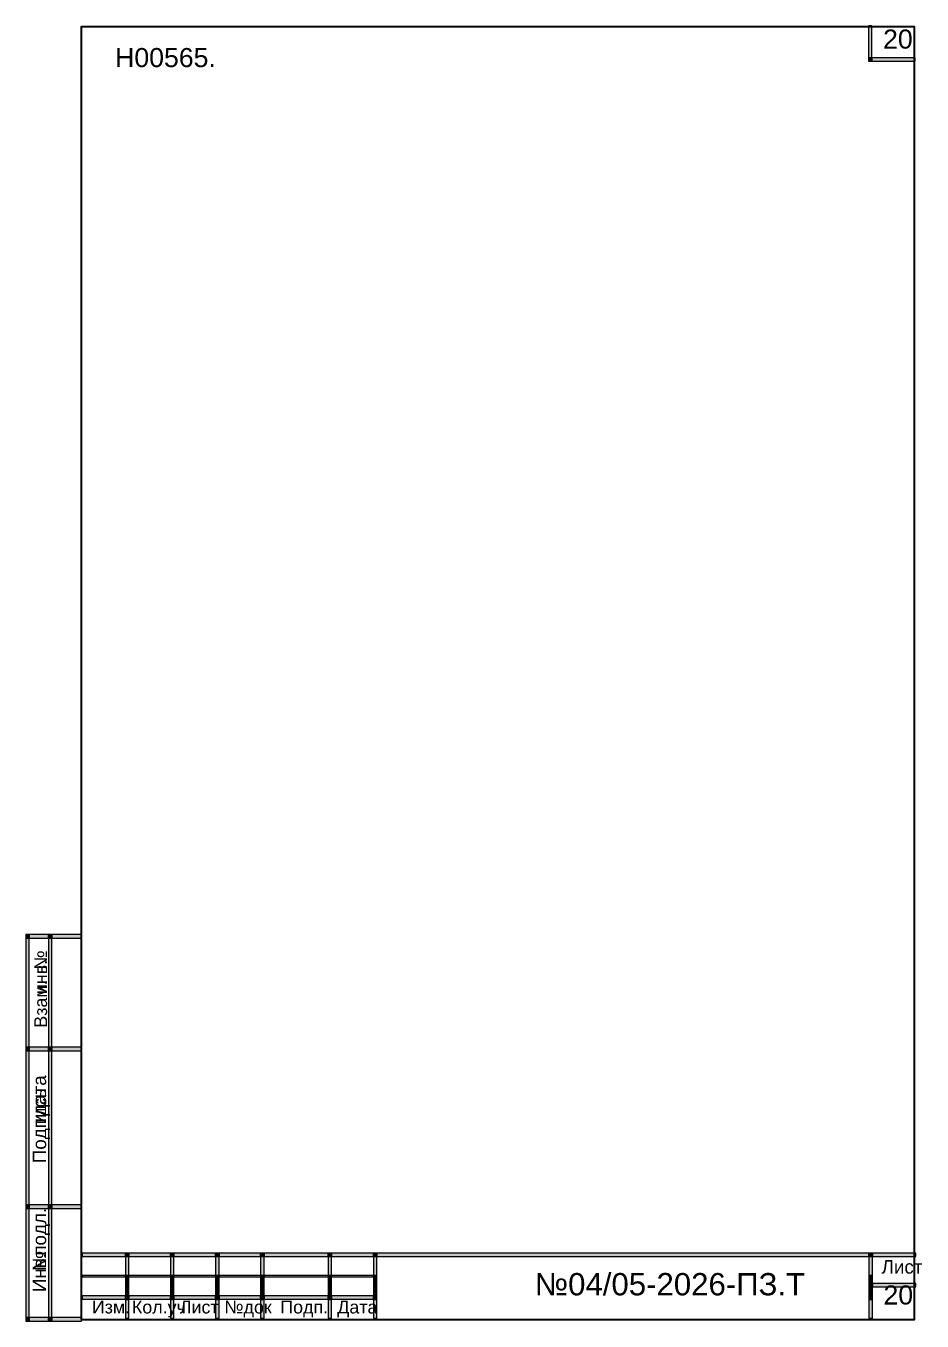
# Model space of a CAD drawing. Extents: x 8 to 21351, y 0 to 420.
# Drawn here: x 5898 to 6096.9, y 4.7 to 292.2 of the extents above; entities that cross this region are included whole.
import ezdxf

# ---------------------------------------------------------------- set-up
doc = ezdxf.new("R2010")
doc.units = 0
doc.layers.add('TEY_REVIEW_AXIS', color=7, linetype='Continuous')
doc.layers.add('TEY_REVIEW_LEADER', color=7, linetype='Continuous')
doc.styles.add('TEYPDFCAD_TEXT', font='arial.ttf')

msp = doc.modelspace()

# ---------------------------------------------------------------- hatches: boundary and pattern name
for points in [[(6085.03, 285.16), (6085.79, 285.16), (6085.79, 292.23), (6085.03, 292.23)], [(6085.03, 284.4), (6085.79, 284.4), (6085.79, 285.16), (6085.03, 285.16)], [(6085.03, 284.4), (6085.79, 284.4), (6085.79, 285.16), (6085.03, 285.16)], [(6085.79, 284.4), (6095.4, 284.4), (6095.4, 285.16), (6085.79, 285.16)], [(5898, 89.66), (5898.76, 89.66), (5898.76, 90.47), (5898, 90.47)], [(5898, 89.7), (5898.76, 89.7), (5898.76, 90.47), (5898, 90.47)], [(5898, 65.45), (5898.76, 65.45), (5898.76, 89.66), (5898, 89.66)], [(5898.76, 89.7), (5903, 89.7), (5903, 90.47), (5898.76, 90.47)], [(5903, 89.7), (5903.76, 89.7), (5903.76, 90.47), (5903, 90.47)], [(5903, 89.66), (5903.76, 89.66), (5903.76, 89.7), (5903, 89.7)], [(5903, 65.45), (5903.76, 65.45), (5903.76, 89.66), (5903, 89.66)], [(5903.76, 89.7), (5910.36, 89.7), (5910.36, 90.47), (5903.76, 90.47)], [(5898, 64.64), (5898.76, 64.64), (5898.76, 65.45), (5898, 65.45)], [(5898, 30.44), (5898.76, 30.44), (5898.76, 64.64), (5898, 64.64)], [(5898.76, 64.69), (5903, 64.69), (5903, 65.45), (5898.76, 65.45)], [(5903, 64.64), (5903.76, 64.64), (5903.76, 65.45), (5903, 65.45)], [(5903, 30.44), (5903.76, 30.44), (5903.76, 64.64), (5903, 64.64)], [(5903.76, 64.69), (5910.36, 64.69), (5910.36, 65.45), (5903.76, 65.45)], [(5898, 29.63), (5898.76, 29.63), (5898.76, 30.44), (5898, 30.44)], [(5898, 5.42), (5898.76, 5.42), (5898.76, 29.63), (5898, 29.63)], [(5898.76, 29.68), (5903, 29.68), (5903, 30.44), (5898.76, 30.44)], [(5903, 29.63), (5903.76, 29.63), (5903.76, 30.44), (5903, 30.44)], [(5903, 5.42), (5903.76, 5.42), (5903.76, 29.63), (5903, 29.63)], [(5903.76, 29.68), (5910.36, 29.68), (5910.36, 30.44), (5903.76, 30.44)], [(5910.49, 19.01), (5920.1, 19.01), (5920.1, 19.77), (5910.49, 19.77)], [(5920.1, 19.01), (5920.86, 19.01), (5920.86, 19.77), (5920.1, 19.77)], [(5920.1, 18.97), (5920.86, 18.97), (5920.86, 19.01), (5920.1, 19.01)], [(5920.1, 14.77), (5920.86, 14.77), (5920.86, 18.97), (5920.1, 18.97)], [(5920.86, 19.01), (5930.09, 19.01), (5930.09, 19.77), (5920.86, 19.77)], [(5930.09, 19.01), (5930.85, 19.01), (5930.85, 19.77), (5930.09, 19.77)], [(5930.09, 18.97), (5930.85, 18.97), (5930.85, 19.01), (5930.09, 19.01)], [(5930.09, 14.77), (5930.85, 14.77), (5930.85, 18.97), (5930.09, 18.97)], [(5930.85, 19.01), (5940.12, 19.01), (5940.12, 19.77), (5930.85, 19.77)], [(5940.12, 19.01), (5940.89, 19.01), (5940.89, 19.77), (5940.12, 19.77)], [(5940.12, 18.97), (5940.89, 18.97), (5940.89, 19.01), (5940.12, 19.01)], [(5940.12, 14.77), (5940.89, 14.77), (5940.89, 18.97), (5940.12, 18.97)], [(5940.89, 19.01), (5950.11, 19.01), (5950.11, 19.77), (5940.89, 19.77)], [(5950.11, 19.01), (5950.88, 19.01), (5950.88, 19.77), (5950.11, 19.77)], [(5950.11, 18.97), (5950.88, 18.97), (5950.88, 19.01), (5950.11, 19.01)], [(5950.11, 14.77), (5950.88, 14.77), (5950.88, 18.97), (5950.11, 18.97)], [(5950.88, 19.01), (5965.1, 19.01), (5965.1, 19.77), (5950.88, 19.77)], [(5965.1, 19.01), (5965.86, 19.01), (5965.86, 19.77), (5965.1, 19.77)], [(5965.1, 18.97), (5965.86, 18.97), (5965.86, 19.01), (5965.1, 19.01)], [(5965.1, 14.77), (5965.86, 14.77), (5965.86, 18.97), (5965.1, 18.97)], [(5965.86, 19.01), (5975.13, 19.01), (5975.13, 19.77), (5965.86, 19.77)], [(5975.13, 19.01), (5975.9, 19.01), (5975.9, 19.77), (5975.13, 19.77)], [(5975.13, 18.97), (5975.9, 18.97), (5975.9, 19.01), (5975.13, 19.01)], [(5975.13, 14.77), (5975.9, 14.77), (5975.9, 18.97), (5975.13, 18.97)], [(5975.9, 19.01), (6085.16, 19.01), (6085.16, 19.77), (5975.9, 19.77)], [(6085.16, 19.01), (6085.92, 19.01), (6085.92, 19.77), (6085.16, 19.77)], [(6085.16, 18.97), (6085.92, 18.97), (6085.92, 19.01), (6085.16, 19.01)], [(6085.16, 14.77), (6085.92, 14.77), (6085.92, 18.97), (6085.16, 18.97)], [(6085.92, 19.01), (6095.53, 19.01), (6095.53, 19.77), (6085.92, 19.77)], [(5910.49, 14.52), (5920.1, 14.52), (5920.1, 14.77), (5910.49, 14.77)], [(5920.1, 13.97), (5920.86, 13.97), (5920.86, 14.77), (5920.1, 14.77)], [(5920.86, 14.52), (5930.09, 14.52), (5930.09, 14.77), (5920.86, 14.77)], [(5930.09, 13.97), (5930.85, 13.97), (5930.85, 14.77), (5930.09, 14.77)], [(5930.85, 14.52), (5940.12, 14.52), (5940.12, 14.77), (5930.85, 14.77)], [(5940.12, 13.97), (5940.89, 13.97), (5940.89, 14.77), (5940.12, 14.77)], [(5940.89, 14.52), (5950.11, 14.52), (5950.11, 14.77), (5940.89, 14.77)], [(5950.11, 13.97), (5950.88, 13.97), (5950.88, 14.77), (5950.11, 14.77)], [(5950.88, 14.52), (5965.1, 14.52), (5965.1, 14.77), (5950.88, 14.77)], [(5965.1, 13.97), (5965.86, 13.97), (5965.86, 14.77), (5965.1, 14.77)], [(5965.86, 14.52), (5975.13, 14.52), (5975.13, 14.77), (5965.86, 14.77)], [(5975.13, 13.97), (5975.9, 13.97), (5975.9, 14.77), (5975.13, 14.77)], [(6085.16, 13.97), (6085.92, 13.97), (6085.92, 14.77), (6085.16, 14.77)], [(5920.1, 13.04), (5920.86, 13.04), (5920.86, 13.97), (5920.1, 13.97)], [(5920.1, 12.23), (5920.86, 12.23), (5920.86, 13.04), (5920.1, 13.04)], [(5920.1, 10.29), (5920.86, 10.29), (5920.86, 12.23), (5920.1, 12.23)], [(5930.09, 13.04), (5930.85, 13.04), (5930.85, 13.97), (5930.09, 13.97)], [(5930.09, 12.23), (5930.85, 12.23), (5930.85, 13.04), (5930.09, 13.04)], [(5930.09, 10.29), (5930.85, 10.29), (5930.85, 12.23), (5930.09, 12.23)], [(5940.12, 13.04), (5940.89, 13.04), (5940.89, 13.97), (5940.12, 13.97)], [(5940.12, 12.23), (5940.89, 12.23), (5940.89, 13.04), (5940.12, 13.04)], [(5940.12, 10.29), (5940.89, 10.29), (5940.89, 12.23), (5940.12, 12.23)], [(5950.11, 13.04), (5950.88, 13.04), (5950.88, 13.97), (5950.11, 13.97)], [(5950.11, 12.23), (5950.88, 12.23), (5950.88, 13.04), (5950.11, 13.04)], [(5950.11, 10.29), (5950.88, 10.29), (5950.88, 12.23), (5950.11, 12.23)], [(5965.1, 13.04), (5965.86, 13.04), (5965.86, 13.97), (5965.1, 13.97)], [(5965.1, 12.23), (5965.86, 12.23), (5965.86, 13.04), (5965.1, 13.04)], [(5965.1, 10.29), (5965.86, 10.29), (5965.86, 12.23), (5965.1, 12.23)], [(5975.13, 13.04), (5975.9, 13.04), (5975.9, 13.97), (5975.13, 13.97)], [(5975.13, 12.23), (5975.9, 12.23), (5975.9, 13.04), (5975.13, 13.04)], [(5975.13, 10.29), (5975.9, 10.29), (5975.9, 12.23), (5975.13, 12.23)], [(6085.16, 13.04), (6085.92, 13.04), (6085.92, 13.97), (6085.16, 13.97)], [(6085.16, 12.23), (6085.92, 12.23), (6085.92, 13.04), (6085.16, 13.04)], [(6085.16, 10.29), (6085.92, 10.29), (6085.92, 12.23), (6085.16, 12.23)], [(6085.92, 12.28), (6095.53, 12.28), (6095.53, 13.04), (6085.92, 13.04)], [(5910.49, 9.52), (5920.1, 9.52), (5920.1, 10.29), (5910.49, 10.29)], [(5920.1, 9.48), (5920.86, 9.48), (5920.86, 10.29), (5920.1, 10.29)], [(5920.1, 5.29), (5920.86, 5.29), (5920.86, 9.48), (5920.1, 9.48)], [(5920.86, 9.52), (5930.09, 9.52), (5930.09, 10.29), (5920.86, 10.29)], [(5930.09, 9.48), (5930.85, 9.48), (5930.85, 10.29), (5930.09, 10.29)], [(5930.09, 5.29), (5930.85, 5.29), (5930.85, 9.48), (5930.09, 9.48)], [(5930.85, 9.52), (5940.12, 9.52), (5940.12, 10.29), (5930.85, 10.29)], [(5940.12, 9.48), (5940.89, 9.48), (5940.89, 10.29), (5940.12, 10.29)], [(5940.12, 5.29), (5940.89, 5.29), (5940.89, 9.48), (5940.12, 9.48)], [(5940.89, 9.52), (5950.11, 9.52), (5950.11, 10.29), (5940.89, 10.29)], [(5950.11, 9.48), (5950.88, 9.48), (5950.88, 10.29), (5950.11, 10.29)], [(5950.11, 5.29), (5950.88, 5.29), (5950.88, 9.48), (5950.11, 9.48)], [(5950.88, 9.52), (5965.1, 9.52), (5965.1, 10.29), (5950.88, 10.29)], [(5965.1, 9.48), (5965.86, 9.48), (5965.86, 10.29), (5965.1, 10.29)], [(5965.1, 5.29), (5965.86, 5.29), (5965.86, 9.48), (5965.1, 9.48)], [(5965.86, 9.52), (5975.13, 9.52), (5975.13, 10.29), (5965.86, 10.29)], [(5975.13, 9.48), (5975.9, 9.48), (5975.9, 10.29), (5975.13, 10.29)], [(5975.13, 5.29), (5975.9, 5.29), (5975.9, 9.48), (5975.13, 9.48)], [(6085.16, 9.48), (6085.92, 9.48), (6085.92, 10.29), (6085.16, 10.29)], [(6085.16, 5.29), (6085.92, 5.29), (6085.92, 9.48), (6085.16, 9.48)], [(5898, 4.66), (5898.76, 4.66), (5898.76, 5.42), (5898, 5.42)], [(5898, 4.66), (5898.76, 4.66), (5898.76, 5.42), (5898, 5.42)], [(5898.76, 4.66), (5903, 4.66), (5903, 5.42), (5898.76, 5.42)], [(5903, 4.66), (5903.76, 4.66), (5903.76, 5.42), (5903, 5.42)], [(5903.76, 4.66), (5910.36, 4.66), (5910.36, 5.42), (5903.76, 5.42)]]:
    msp.add_hatch(color=256).paths.add_polyline_path(points)

# ---------------------------------------------------------------- linework, layer by layer
for points in [[(6085.03, 285.16), (6085.79, 285.16), (6085.79, 292.23), (6085.03, 292.23)], [(6085.03, 284.4), (6085.79, 284.4), (6085.79, 285.16), (6085.03, 285.16)], [(6085.03, 284.4), (6085.79, 284.4), (6085.79, 285.16), (6085.03, 285.16)], [(6085.79, 284.4), (6095.4, 284.4), (6095.4, 285.16), (6085.79, 285.16)], [(5898, 89.66), (5898.76, 89.66), (5898.76, 90.47), (5898, 90.47)], [(5898, 89.7), (5898.76, 89.7), (5898.76, 90.47), (5898, 90.47)], [(5898, 65.45), (5898.76, 65.45), (5898.76, 89.66), (5898, 89.66)], [(5898.76, 89.7), (5903, 89.7), (5903, 90.47), (5898.76, 90.47)], [(5903, 89.7), (5903.76, 89.7), (5903.76, 90.47), (5903, 90.47)], [(5903, 89.66), (5903.76, 89.66), (5903.76, 89.7), (5903, 89.7)], [(5903, 65.45), (5903.76, 65.45), (5903.76, 89.66), (5903, 89.66)], [(5903.76, 89.7), (5910.36, 89.7), (5910.36, 90.47), (5903.76, 90.47)], [(5898, 64.64), (5898.76, 64.64), (5898.76, 65.45), (5898, 65.45)], [(5898, 30.44), (5898.76, 30.44), (5898.76, 64.64), (5898, 64.64)], [(5898.76, 64.69), (5903, 64.69), (5903, 65.45), (5898.76, 65.45)], [(5903, 64.64), (5903.76, 64.64), (5903.76, 65.45), (5903, 65.45)], [(5903, 30.44), (5903.76, 30.44), (5903.76, 64.64), (5903, 64.64)], [(5903.76, 64.69), (5910.36, 64.69), (5910.36, 65.45), (5903.76, 65.45)], [(5898, 29.63), (5898.76, 29.63), (5898.76, 30.44), (5898, 30.44)], [(5898, 5.42), (5898.76, 5.42), (5898.76, 29.63), (5898, 29.63)], [(5898.76, 29.68), (5903, 29.68), (5903, 30.44), (5898.76, 30.44)], [(5903, 29.63), (5903.76, 29.63), (5903.76, 30.44), (5903, 30.44)], [(5903, 5.42), (5903.76, 5.42), (5903.76, 29.63), (5903, 29.63)], [(5903.76, 29.68), (5910.36, 29.68), (5910.36, 30.44), (5903.76, 30.44)], [(5910.49, 19.01), (5920.1, 19.01), (5920.1, 19.77), (5910.49, 19.77)], [(5920.1, 19.01), (5920.86, 19.01), (5920.86, 19.77), (5920.1, 19.77)], [(5920.1, 18.97), (5920.86, 18.97), (5920.86, 19.01), (5920.1, 19.01)], [(5920.1, 14.77), (5920.86, 14.77), (5920.86, 18.97), (5920.1, 18.97)], [(5920.86, 19.01), (5930.09, 19.01), (5930.09, 19.77), (5920.86, 19.77)], [(5930.09, 19.01), (5930.85, 19.01), (5930.85, 19.77), (5930.09, 19.77)], [(5930.09, 18.97), (5930.85, 18.97), (5930.85, 19.01), (5930.09, 19.01)], [(5930.09, 14.77), (5930.85, 14.77), (5930.85, 18.97), (5930.09, 18.97)], [(5930.85, 19.01), (5940.12, 19.01), (5940.12, 19.77), (5930.85, 19.77)], [(5940.12, 19.01), (5940.89, 19.01), (5940.89, 19.77), (5940.12, 19.77)], [(5940.12, 18.97), (5940.89, 18.97), (5940.89, 19.01), (5940.12, 19.01)], [(5940.12, 14.77), (5940.89, 14.77), (5940.89, 18.97), (5940.12, 18.97)], [(5940.89, 19.01), (5950.11, 19.01), (5950.11, 19.77), (5940.89, 19.77)], [(5950.11, 19.01), (5950.88, 19.01), (5950.88, 19.77), (5950.11, 19.77)], [(5950.11, 18.97), (5950.88, 18.97), (5950.88, 19.01), (5950.11, 19.01)], [(5950.11, 14.77), (5950.88, 14.77), (5950.88, 18.97), (5950.11, 18.97)], [(5950.88, 19.01), (5965.1, 19.01), (5965.1, 19.77), (5950.88, 19.77)], [(5965.1, 19.01), (5965.86, 19.01), (5965.86, 19.77), (5965.1, 19.77)], [(5965.1, 18.97), (5965.86, 18.97), (5965.86, 19.01), (5965.1, 19.01)], [(5965.1, 14.77), (5965.86, 14.77), (5965.86, 18.97), (5965.1, 18.97)], [(5965.86, 19.01), (5975.13, 19.01), (5975.13, 19.77), (5965.86, 19.77)], [(5975.13, 19.01), (5975.9, 19.01), (5975.9, 19.77), (5975.13, 19.77)], [(5975.13, 18.97), (5975.9, 18.97), (5975.9, 19.01), (5975.13, 19.01)], [(5975.13, 14.77), (5975.9, 14.77), (5975.9, 18.97), (5975.13, 18.97)], [(5975.9, 19.01), (6085.16, 19.01), (6085.16, 19.77), (5975.9, 19.77)], [(6085.16, 19.01), (6085.92, 19.01), (6085.92, 19.77), (6085.16, 19.77)], [(6085.16, 18.97), (6085.92, 18.97), (6085.92, 19.01), (6085.16, 19.01)], [(6085.16, 14.77), (6085.92, 14.77), (6085.92, 18.97), (6085.16, 18.97)], [(6085.92, 19.01), (6095.53, 19.01), (6095.53, 19.77), (6085.92, 19.77)], [(5910.49, 14.52), (5920.1, 14.52), (5920.1, 14.77), (5910.49, 14.77)], [(5920.1, 13.97), (5920.86, 13.97), (5920.86, 14.77), (5920.1, 14.77)], [(5920.86, 14.52), (5930.09, 14.52), (5930.09, 14.77), (5920.86, 14.77)], [(5930.09, 13.97), (5930.85, 13.97), (5930.85, 14.77), (5930.09, 14.77)], [(5930.85, 14.52), (5940.12, 14.52), (5940.12, 14.77), (5930.85, 14.77)], [(5940.12, 13.97), (5940.89, 13.97), (5940.89, 14.77), (5940.12, 14.77)], [(5940.89, 14.52), (5950.11, 14.52), (5950.11, 14.77), (5940.89, 14.77)], [(5950.11, 13.97), (5950.88, 13.97), (5950.88, 14.77), (5950.11, 14.77)], [(5950.88, 14.52), (5965.1, 14.52), (5965.1, 14.77), (5950.88, 14.77)], [(5965.1, 13.97), (5965.86, 13.97), (5965.86, 14.77), (5965.1, 14.77)], [(5965.86, 14.52), (5975.13, 14.52), (5975.13, 14.77), (5965.86, 14.77)], [(5975.13, 13.97), (5975.9, 13.97), (5975.9, 14.77), (5975.13, 14.77)], [(6085.16, 13.97), (6085.92, 13.97), (6085.92, 14.77), (6085.16, 14.77)], [(5920.1, 13.04), (5920.86, 13.04), (5920.86, 13.97), (5920.1, 13.97)], [(5920.1, 12.23), (5920.86, 12.23), (5920.86, 13.04), (5920.1, 13.04)], [(5920.1, 10.29), (5920.86, 10.29), (5920.86, 12.23), (5920.1, 12.23)], [(5930.09, 13.04), (5930.85, 13.04), (5930.85, 13.97), (5930.09, 13.97)], [(5930.09, 12.23), (5930.85, 12.23), (5930.85, 13.04), (5930.09, 13.04)], [(5930.09, 10.29), (5930.85, 10.29), (5930.85, 12.23), (5930.09, 12.23)], [(5940.12, 13.04), (5940.89, 13.04), (5940.89, 13.97), (5940.12, 13.97)], [(5940.12, 12.23), (5940.89, 12.23), (5940.89, 13.04), (5940.12, 13.04)], [(5940.12, 10.29), (5940.89, 10.29), (5940.89, 12.23), (5940.12, 12.23)], [(5950.11, 13.04), (5950.88, 13.04), (5950.88, 13.97), (5950.11, 13.97)], [(5950.11, 12.23), (5950.88, 12.23), (5950.88, 13.04), (5950.11, 13.04)], [(5950.11, 10.29), (5950.88, 10.29), (5950.88, 12.23), (5950.11, 12.23)], [(5965.1, 13.04), (5965.86, 13.04), (5965.86, 13.97), (5965.1, 13.97)], [(5965.1, 12.23), (5965.86, 12.23), (5965.86, 13.04), (5965.1, 13.04)], [(5965.1, 10.29), (5965.86, 10.29), (5965.86, 12.23), (5965.1, 12.23)], [(5975.13, 13.04), (5975.9, 13.04), (5975.9, 13.97), (5975.13, 13.97)], [(5975.13, 12.23), (5975.9, 12.23), (5975.9, 13.04), (5975.13, 13.04)], [(5975.13, 10.29), (5975.9, 10.29), (5975.9, 12.23), (5975.13, 12.23)], [(6085.16, 13.04), (6085.92, 13.04), (6085.92, 13.97), (6085.16, 13.97)], [(6085.16, 12.23), (6085.92, 12.23), (6085.92, 13.04), (6085.16, 13.04)], [(6085.16, 10.29), (6085.92, 10.29), (6085.92, 12.23), (6085.16, 12.23)], [(6085.92, 12.28), (6095.53, 12.28), (6095.53, 13.04), (6085.92, 13.04)], [(5910.49, 9.52), (5920.1, 9.52), (5920.1, 10.29), (5910.49, 10.29)], [(5920.1, 9.48), (5920.86, 9.48), (5920.86, 10.29), (5920.1, 10.29)], [(5920.1, 5.29), (5920.86, 5.29), (5920.86, 9.48), (5920.1, 9.48)], [(5920.86, 9.52), (5930.09, 9.52), (5930.09, 10.29), (5920.86, 10.29)], [(5930.09, 9.48), (5930.85, 9.48), (5930.85, 10.29), (5930.09, 10.29)], [(5930.09, 5.29), (5930.85, 5.29), (5930.85, 9.48), (5930.09, 9.48)], [(5930.85, 9.52), (5940.12, 9.52), (5940.12, 10.29), (5930.85, 10.29)], [(5940.12, 9.48), (5940.89, 9.48), (5940.89, 10.29), (5940.12, 10.29)], [(5940.12, 5.29), (5940.89, 5.29), (5940.89, 9.48), (5940.12, 9.48)], [(5940.89, 9.52), (5950.11, 9.52), (5950.11, 10.29), (5940.89, 10.29)], [(5950.11, 9.48), (5950.88, 9.48), (5950.88, 10.29), (5950.11, 10.29)], [(5950.11, 5.29), (5950.88, 5.29), (5950.88, 9.48), (5950.11, 9.48)], [(5950.88, 9.52), (5965.1, 9.52), (5965.1, 10.29), (5950.88, 10.29)], [(5965.1, 9.48), (5965.86, 9.48), (5965.86, 10.29), (5965.1, 10.29)], [(5965.1, 5.29), (5965.86, 5.29), (5965.86, 9.48), (5965.1, 9.48)], [(5965.86, 9.52), (5975.13, 9.52), (5975.13, 10.29), (5965.86, 10.29)], [(5975.13, 9.48), (5975.9, 9.48), (5975.9, 10.29), (5975.13, 10.29)], [(5975.13, 5.29), (5975.9, 5.29), (5975.9, 9.48), (5975.13, 9.48)], [(6085.16, 9.48), (6085.92, 9.48), (6085.92, 10.29), (6085.16, 10.29)], [(6085.16, 5.29), (6085.92, 5.29), (6085.92, 9.48), (6085.16, 9.48)], [(5898, 4.66), (5898.76, 4.66), (5898.76, 5.42), (5898, 5.42)], [(5898, 4.66), (5898.76, 4.66), (5898.76, 5.42), (5898, 5.42)], [(5898.76, 4.66), (5903, 4.66), (5903, 5.42), (5898.76, 5.42)], [(5903, 4.66), (5903.76, 4.66), (5903.76, 5.42), (5903, 5.42)], [(5903.76, 4.66), (5910.36, 4.66), (5910.36, 5.42), (5903.76, 5.42)]]:
    msp.add_lwpolyline(points, close=True)
at = {"layer": 'TEY_REVIEW_AXIS', "lineweight": 35}
msp.add_lwpolyline([(5910.3, 5), (6095.3, 5), (6095.3, 292), (5910.3, 292)], close=True, dxfattribs=at)

# ---------------------------------------------------------------- texts
at = {"color": 7, "style": 'TEYPDFCAD_TEXT'}
for s, height, p in [('№', 2.84, (5902.7, 82.72)), ('инв.', 2.836, (5902.7, 77.26)), ('Взам.', 2.836, (5902.7, 69.81)), ('дата', 2.988, (5902.49, 50.24)), ('Подпись', 2.988, (5902.49, 39.71)), ('и', 2.99, (5902.49, 48.34)), ('подл.', 2.988, (5902.49, 19.18)), ('№', 2.99, (5902.49, 15.79)), ('Инв.', 2.988, (5902.49, 11.09))]:
    msp.add_text(s, height=height, rotation=90, dxfattribs=at).set_placement(p)
for s, height, p in [('Лист', 2.988, (6087.95, 15.2)), ('№04/05-2026-ПЗ.Т', 4.953, (6010.95, 10.37)), ('Кол.уч', 2.836, (5921.54, 6.35)), ('Лист', 2.836, (5932.17, 6.35)), ('№док', 2.836, (5942.07, 6.35)), ('Подп.', 2.836, (5954.47, 6.35)), ('Дата', 2.836, (5967.13, 6.35))]:
    msp.add_text(s, height=height, dxfattribs=at).set_placement(p)
at = {"layer": 'TEY_REVIEW_LEADER', "color": 7, "style": 'TEYPDFCAD_TEXT'}
for s, height, p in [('20', 4.233, (6088.29, 287.19)), ('Н00565.', 4.233, (5917.81, 283.08)), ('20', 4.233, (6088.38, 8.34)), ('Изм.', 2.836, (5912.65, 6.35))]:
    msp.add_text(s, height=height, dxfattribs=at).set_placement(p)

doc.saveas('drawing.dxf')
